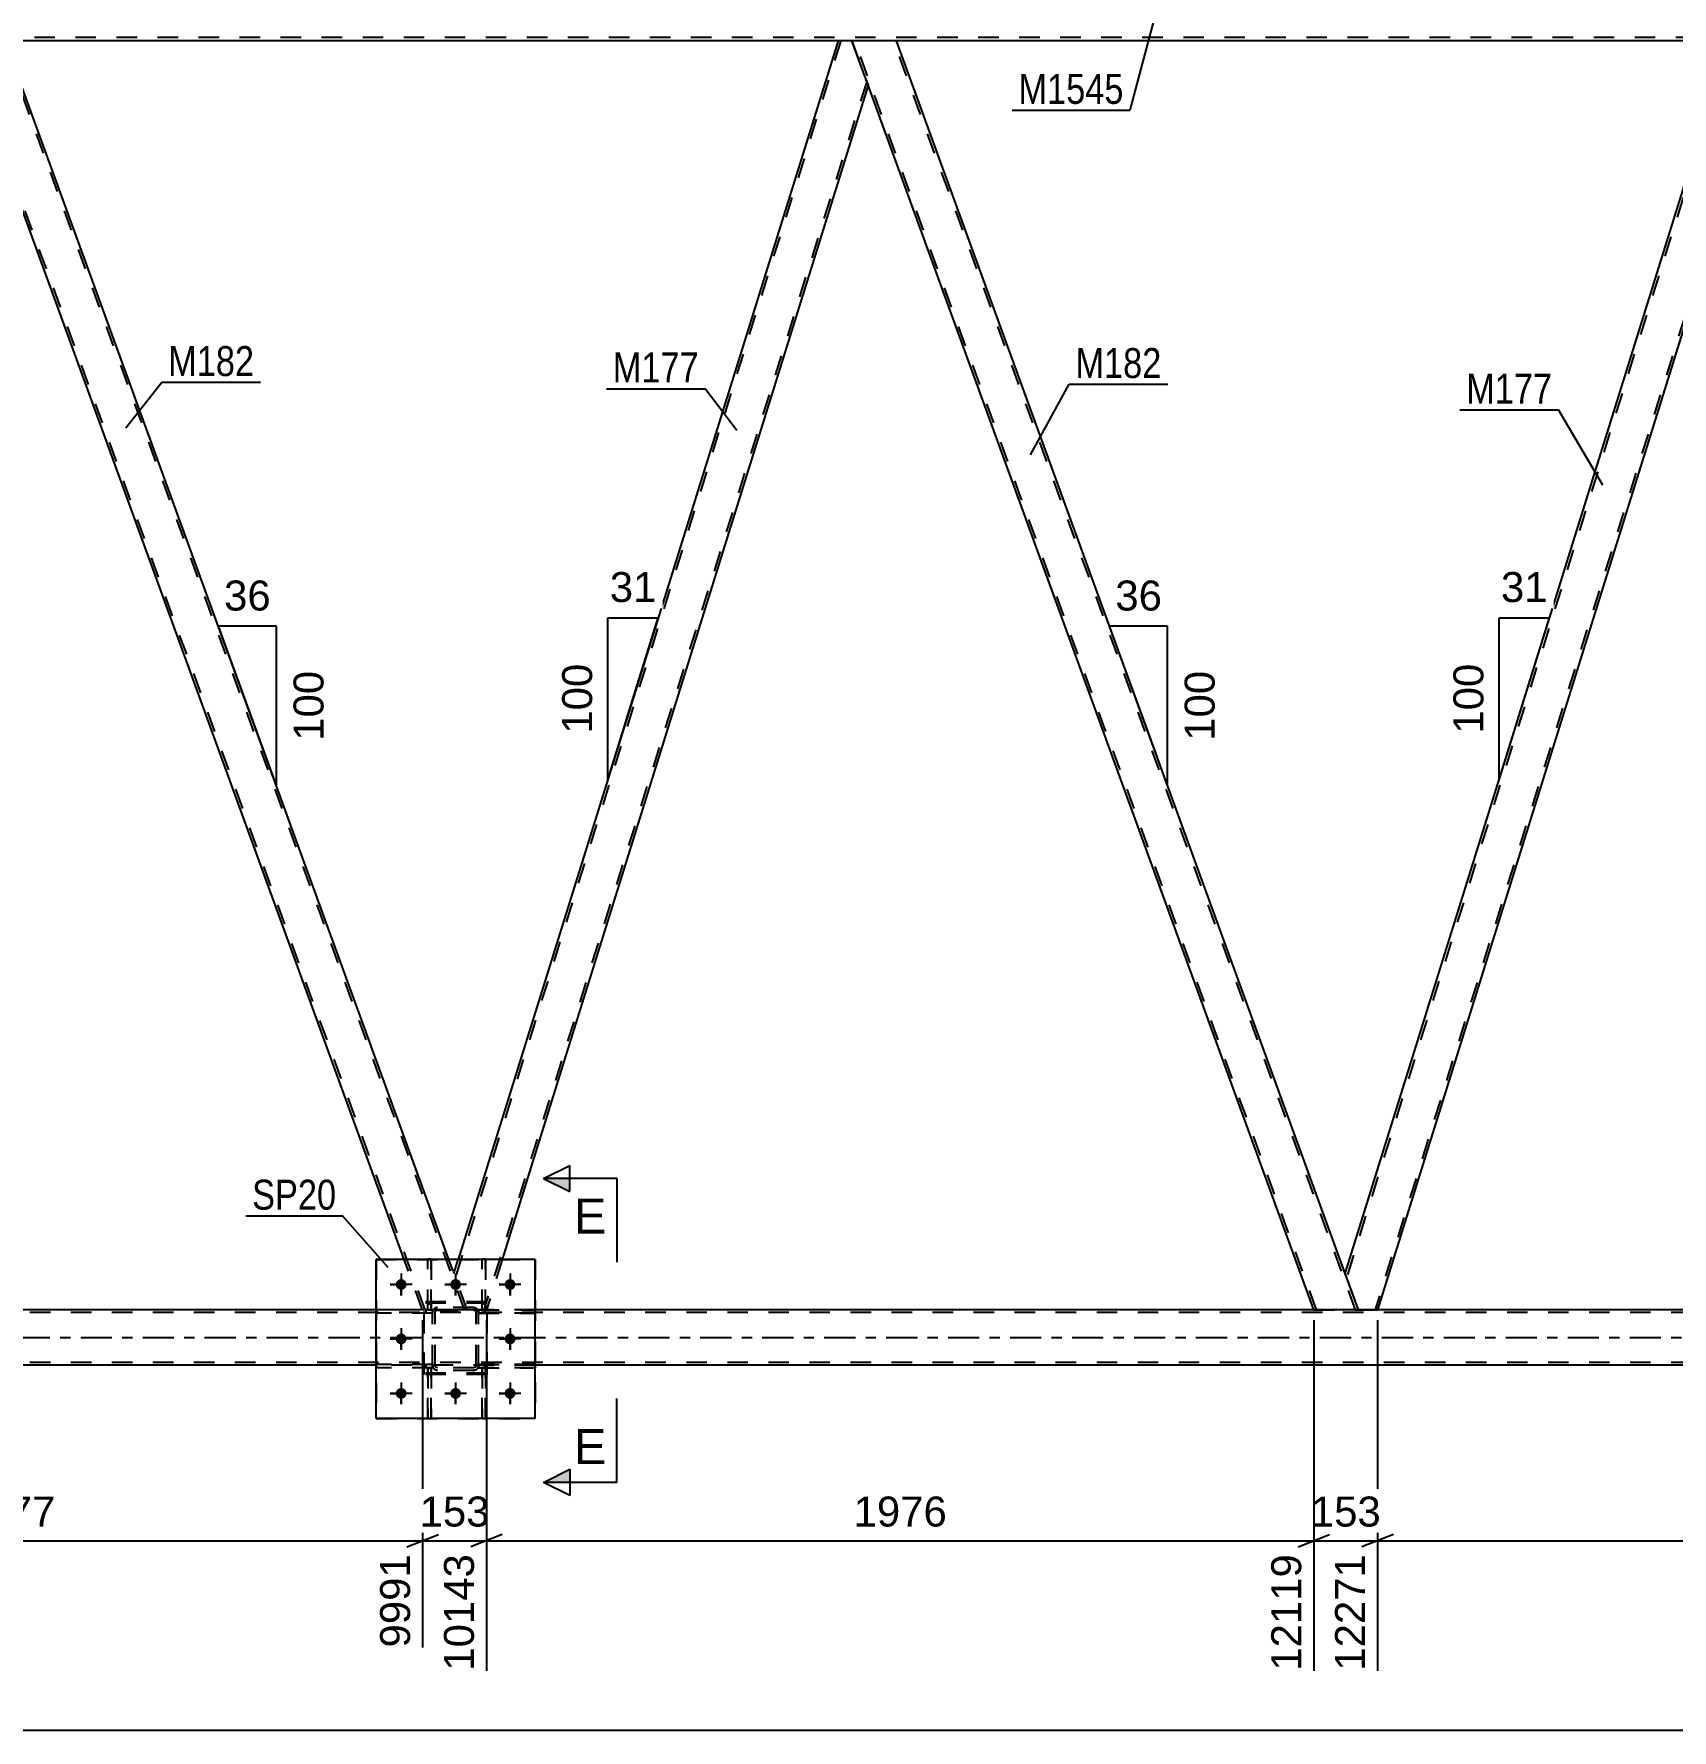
# Model space of a CAD drawing. Header units: millimetres. Extents: x -36 to 805, y -409 to 185.
# Drawn here: x 408.1 to 564.6, y -163.4 to -1.3 of the extents above; entities that cross this region are included whole.
import ezdxf

# ---------------------------------------------------------------- set-up
doc = ezdxf.new("R2010")
doc.units = ezdxf.units.MM
doc.linetypes.add('DXK_LINE_DOT2', pattern=[3.9198, 1.9599, -1.9599])
doc.linetypes.add('DXK_LINE_DOT3', pattern=[5.9187, 2.979, -0.9799, 0.9799, -0.9799])
doc.styles.add('Arial', font='ARIAL.TTF', dxfattribs={"height": 0.2})
doc.styles.add('Arial Narrow', font='ARIALN.TTF', dxfattribs={"height": 0.2})

# ---------------------------------------------------------------- blocks, each defined once
blk = doc.blocks.new('Part-203724355-4118 - 3772')
at = {"color": 7, "linetype": 'DXK_LINE_DOT2'}
for p, q in [((450.9, -133.59), (450.9, -128.76)), ((450.9, -128.76), (451.22, -128.76)), ((450.9, -129.36), (451.22, -129.36)), ((451.22, -128.76), (451.22, -133.59)), ((451.22, -133.59), (450.9, -133.59))]:
    blk.add_line(p, q, dxfattribs=at)
blk = doc.blocks.new('Part-203724355-3904 - 3772')
at = {"color": 2, "linetype": 'Continuous'}
for p, q in [((405.33, -2), (401.08, -2)), ((447.7, -118.4), (405.33, -2)), ((443.44, -118.4), (402.62, -6.25))]:
    blk.add_line(p, q, dxfattribs=at)
at = {"color": 7, "linetype": 'DXK_LINE_DOT2'}
for p, q in [((401.08, -2), (401.12, -2)), ((401.08, -2), (402.62, -6.25)), ((445.45, -123.22), (401.33, -2)), ((449.2, -123.22), (405.08, -2)), ((445.2, -123.22), (443.44, -118.4)), ((449.45, -123.22), (447.7, -118.4)), ((449.45, -123.22), (445.2, -123.22))]:
    blk.add_line(p, q, dxfattribs=at)
blk = doc.blocks.new('Part-203724355-3797 - 3772')
at = {"color": 7, "linetype": 'DXK_LINE_DOT2'}
for p, q in [((446.02, -128.76), (445.7, -128.76)), ((445.7, -128.76), (445.7, -133.59)), ((445.7, -129.36), (446.02, -129.36)), ((446.02, -133.59), (446.02, -128.76)), ((445.7, -133.59), (446.02, -133.59))]:
    blk.add_line(p, q, dxfattribs=at)
blk = doc.blocks.new('Part-203724355-3873 - 3772')
at = {"color": 7, "linetype": 'DXK_LINE_DOT2'}
for p, q in [((451.22, -128.76), (450.9, -128.76)), ((450.9, -128.76), (450.9, -133.59)), ((450.9, -129.36), (451.22, -129.36)), ((451.22, -133.59), (451.22, -128.76)), ((450.9, -133.59), (451.22, -133.59))]:
    blk.add_line(p, q, dxfattribs=at)
blk = doc.blocks.new('Part-203724355-3870 - 3772')
at = {"color": 7, "linetype": 'DXK_LINE_DOT2'}
for p, q in [((731.06, -123.46), (45.58, -123.46)), ((455.95, -123.22), (440.75, -123.22)), ((731.06, -128.26), (45.58, -128.26)), ((455.95, -128.5), (440.75, -128.5))]:
    blk.add_line(p, q, dxfattribs=at)
at = {"color": 2, "linetype": 'Continuous'}
for p, q in [((440.75, -123.22), (200.54, -123.22)), ((611.02, -123.22), (455.95, -123.22)), ((440.75, -128.5), (200.54, -128.5)), ((611.02, -128.5), (455.95, -128.5))]:
    blk.add_line(p, q, dxfattribs=at)
at = {"color": 7, "linetype": 'DXK_LINE_DOT3'}
blk.add_line((45.58, -125.86), (731.06, -125.86), dxfattribs=at)
blk = doc.blocks.new('Part-203724355-3889 - 3772')
at = {"color": 7, "linetype": 'DXK_LINE_DOT2'}
for p, q in [((440.75, -118.4), (455.95, -118.4)), ((440.75, -118.4), (440.75, -133.6)), ((455.95, -118.4), (455.95, -133.6)), ((440.75, -133.6), (455.95, -133.6))]:
    blk.add_line(p, q, dxfattribs=at)
blk = doc.blocks.new('Part-203724355-3823 - 3772')
at = {"color": 7, "linetype": 'DXK_LINE_DOT2'}
for p, q in [((455.95, -123.23), (450.55, -123.23)), ((450.55, -123.23), (450.55, -123.55)), ((450.55, -123.55), (455.95, -123.55)), ((451.15, -123.55), (451.15, -123.23)), ((455.95, -123.55), (455.95, -123.23))]:
    blk.add_line(p, q, dxfattribs=at)
blk = doc.blocks.new('Part-203724355-3824 - 3772')
at = {"color": 7, "linetype": 'DXK_LINE_DOT2'}
for p, q in [((455.95, -128.43), (450.55, -128.43)), ((450.55, -128.43), (450.55, -128.75)), ((450.55, -128.75), (455.95, -128.75)), ((451.15, -128.75), (451.15, -128.43)), ((455.95, -128.75), (455.95, -128.43))]:
    blk.add_line(p, q, dxfattribs=at)
blk = doc.blocks.new('Part-203724355-3860 - 3772')
at = {"color": 7, "linetype": 'DXK_LINE_DOT2'}
for p, q in [((446.15, -128.43), (440.75, -128.43)), ((440.75, -128.43), (440.75, -128.75)), ((446.15, -128.75), (440.75, -128.75)), ((445.55, -128.75), (445.55, -128.43)), ((446.15, -128.75), (446.15, -128.43))]:
    blk.add_line(p, q, dxfattribs=at)
blk = doc.blocks.new('Part-203724355-3948 - 3772')
at = {"color": 2, "linetype": 'Continuous'}
for p, q in [((490.47, -2), (486.21, -2)), ((533.33, -119.75), (490.47, -2)), ((530.33, -123.22), (487.76, -6.25))]:
    blk.add_line(p, q, dxfattribs=at)
at = {"color": 7, "linetype": 'DXK_LINE_DOT2'}
for p, q in [((486.21, -2), (486.25, -2)), ((486.21, -2), (487.76, -6.25)), ((530.59, -123.22), (486.47, -2)), ((534.33, -123.22), (490.21, -2)), ((534.59, -123.22), (533.33, -119.75)), ((530.33, -123.22), (534.59, -123.22))]:
    blk.add_line(p, q, dxfattribs=at)
blk = doc.blocks.new('Part-203724355-4137 - 3772')
at = {"color": 7, "linetype": 'DXK_LINE_DOT2'}
for p, q in [((446.44, -123.03), (446.63, -123)), ((446.63, -123), (446.44, -123.03)), ((450.07, -123), (446.63, -123)), ((450.07, -123), (450.25, -123.03)), ((450.25, -123.03), (450.07, -123)), ((446.15, -123.48), (446.18, -123.29)), ((446.18, -123.29), (446.15, -123.48)), ((446.15, -128.52), (446.15, -123.48)), ((446.39, -123.48), (446.41, -123.38)), ((446.39, -128.52), (446.39, -123.48)), ((446.41, -123.38), (446.46, -123.31)), ((446.46, -123.31), (446.54, -123.25)), ((446.54, -123.25), (446.63, -123.24)), ((446.63, -123.24), (450.07, -123.24)), ((450.07, -123.24), (450.16, -123.25)), ((450.16, -123.25), (450.24, -123.31)), ((450.24, -123.31), (450.29, -123.38)), ((450.29, -123.38), (450.31, -123.48)), ((450.31, -128.52), (450.31, -123.48)), ((450.51, -123.29), (450.55, -123.48)), ((450.55, -123.48), (450.51, -123.29)), ((450.55, -128.52), (450.55, -123.48)), ((446.18, -128.7), (446.15, -128.52)), ((446.15, -128.52), (446.18, -128.7)), ((446.41, -128.61), (446.39, -128.52)), ((446.46, -128.69), (446.41, -128.61)), ((446.63, -129), (446.44, -128.96)), ((446.44, -128.96), (446.63, -129)), ((446.54, -128.74), (446.46, -128.69)), ((446.63, -128.76), (446.54, -128.74)), ((450.07, -128.76), (446.63, -128.76)), ((450.07, -129), (446.63, -129)), ((450.16, -128.74), (450.07, -128.76)), ((450.25, -128.96), (450.07, -129)), ((450.07, -129), (450.25, -128.96)), ((450.24, -128.69), (450.16, -128.74)), ((450.29, -128.61), (450.24, -128.69)), ((450.31, -128.52), (450.29, -128.61)), ((450.55, -128.52), (450.51, -128.7)), ((450.51, -128.7), (450.55, -128.52))]:
    blk.add_line(p, q, dxfattribs=at)
at = {"color": 7, "linetype": 'DXK_LINE_DOT3'}
blk.add_line((448.35, -126), (448.35, -126), dxfattribs=at)
at = {"color": 7, "linetype": 'DXK_LINE_DOT2'}
for centre, start, end in [((446.63, -123.48), 112.5, 157.5), ((446.63, -123.48), 112.5, 157.5), ((450.07, -123.48), 22.5, 67.5), ((450.07, -123.48), 22.5, 67.5), ((446.63, -128.52), 202.5, 247.5), ((446.63, -128.52), 202.5, 247.5), ((450.07, -128.52), 292.5, 337.5), ((450.07, -128.52), 292.5, 337.5)]:
    blk.add_arc(centre, 0.48, start, end, dxfattribs=at)
blk = doc.blocks.new('Part-203724355-3917 - 3772')
at = {"color": 7, "linetype": 'DXK_LINE_DOT2'}
for p, q in [((485.14, -2), (448.33, -120.12)), ((485.14, -2), (485.16, -2)), ((487.62, -5.88), (451.05, -123.22)), ((448.19, -119.75), (448.61, -118.4)), ((449.45, -123.22), (448.19, -119.75)), ((452.8, -118.4), (451.3, -123.22)), ((451.3, -123.22), (449.45, -123.22))]:
    blk.add_line(p, q, dxfattribs=at)
at = {"color": 2, "linetype": 'Continuous'}
for p, q in [((484.89, -2), (448.61, -118.4)), ((484.93, -2), (484.89, -2)), ((486.21, -2), (484.93, -2)), ((487.76, -6.25), (486.21, -2)), ((487.76, -6.25), (452.8, -118.4))]:
    blk.add_line(p, q, dxfattribs=at)
blk = doc.blocks.new('Part-203724355-3932 - 3772')
at = {"color": 2, "linetype": 'Continuous'}
for p, q in [((533.33, -119.75), (570.03, -2)), ((570.07, -2), (570.03, -2)), ((571.35, -2), (570.07, -2)), ((572.89, -6.25), (571.35, -2)), ((572.89, -6.25), (536.43, -123.22)), ((534.59, -123.22), (533.33, -119.75))]:
    blk.add_line(p, q, dxfattribs=at)
at = {"color": 7, "linetype": 'DXK_LINE_DOT2'}
for p, q in [((570.28, -2), (533.46, -120.12)), ((570.28, -2), (570.3, -2)), ((572.76, -5.88), (536.18, -123.22)), ((534.59, -123.22), (536.43, -123.22))]:
    blk.add_line(p, q, dxfattribs=at)
blk = doc.blocks.new('Part-203724355-3960 - 3772')
at = {"color": 2, "linetype": 'Continuous'}
for p, q in [((450.9, -118.4), (450.9, -118.39)), ((451.22, -118.39), (450.9, -118.39)), ((451.22, -118.4), (451.22, -118.39))]:
    blk.add_line(p, q, dxfattribs=at)
at = {"color": 7, "linetype": 'DXK_LINE_DOT2'}
for p, q in [((450.9, -123.24), (450.9, -118.4)), ((451.22, -123.24), (451.22, -118.4)), ((450.9, -122.64), (451.22, -122.64)), ((451.22, -123.24), (450.9, -123.24))]:
    blk.add_line(p, q, dxfattribs=at)
blk = doc.blocks.new('Part-203724355-3961 - 3772')
at = {"color": 7, "linetype": 'DXK_LINE_DOT2'}
for p, q in [((446.15, -123.23), (440.75, -123.23)), ((440.75, -123.55), (440.75, -123.23)), ((446.15, -123.55), (440.75, -123.55)), ((445.55, -123.55), (445.55, -123.23)), ((446.15, -123.23), (446.15, -123.55))]:
    blk.add_line(p, q, dxfattribs=at)
blk = doc.blocks.new('Part-203724355-3974 - 3772')
at = {"color": 2, "linetype": 'Continuous'}
for p, q in [((445.7, -118.4), (445.7, -118.39)), ((446.02, -118.39), (445.7, -118.39)), ((446.02, -118.4), (446.02, -118.39))]:
    blk.add_line(p, q, dxfattribs=at)
at = {"color": 7, "linetype": 'DXK_LINE_DOT2'}
for p, q in [((445.7, -123.24), (445.7, -118.4)), ((446.02, -123.24), (446.02, -118.4)), ((445.7, -122.64), (446.02, -122.64)), ((446.02, -123.24), (445.7, -123.24))]:
    blk.add_line(p, q, dxfattribs=at)
blk = doc.blocks.new('Part-203724355-3997 - 3772')
at = {"color": 7, "linetype": 'DXK_LINE_DOT2'}
for p, q in [((446.15, -128.43), (440.75, -128.43)), ((440.75, -128.75), (440.75, -128.43)), ((446.15, -128.75), (440.75, -128.75)), ((445.55, -128.75), (445.55, -128.43)), ((446.15, -128.43), (446.15, -128.75))]:
    blk.add_line(p, q, dxfattribs=at)
blk = doc.blocks.new('Part-203724355-3998 - 3772')
at = {"color": 7, "linetype": 'DXK_LINE_DOT2'}
for p, q in [((450.55, -123.55), (450.55, -123.23)), ((450.55, -123.23), (455.95, -123.23)), ((455.95, -123.55), (450.55, -123.55)), ((451.15, -123.55), (451.15, -123.23)), ((455.95, -123.23), (455.95, -123.55))]:
    blk.add_line(p, q, dxfattribs=at)
blk = doc.blocks.new('Part-203724355-3999 - 3772')
at = {"color": 7, "linetype": 'DXK_LINE_DOT2'}
for p, q in [((450.55, -128.75), (450.55, -128.43)), ((450.55, -128.43), (455.95, -128.43)), ((455.95, -128.75), (450.55, -128.75)), ((451.15, -128.75), (451.15, -128.43)), ((455.95, -128.43), (455.95, -128.75))]:
    blk.add_line(p, q, dxfattribs=at)
blk = doc.blocks.new('Part-203724355-4004 - 3772')
at = {"color": 2, "linetype": 'Continuous'}
for p, q in [((455.95, -118.4), (440.75, -118.4)), ((440.75, -133.6), (440.75, -118.4)), ((455.95, -133.6), (455.95, -118.4)), ((455.95, -133.6), (440.75, -133.6))]:
    blk.add_line(p, q, dxfattribs=at)
blk = doc.blocks.new('Bolt-203724355-4009 - 3772')
at = {"linetype": 'Continuous'}
for points in [[(443.67, -120.8, -1), (442.63, -120.8, -1)], [(448.87, -120.8, -1), (447.83, -120.8, -1)], [(454.07, -120.8, -1), (453.03, -120.8, -1)], [(443.67, -126, -1), (442.63, -126, -1)], [(454.07, -126, -1), (453.03, -126, -1)], [(443.67, -131.2, -1), (442.63, -131.2, -1)], [(448.87, -131.2, -1), (447.83, -131.2, -1)], [(454.07, -131.2, -1), (453.03, -131.2, -1)]]:
    blk.add_hatch(color=1, dxfattribs=at).paths.add_polyline_path(points)
at = {"color": 1, "linetype": 'Continuous'}
for p, q in [((443.15, -119.76), (443.15, -121.84)), ((448.35, -119.76), (448.35, -121.84)), ((453.55, -119.76), (453.55, -121.84)), ((444.19, -120.8), (442.11, -120.8)), ((449.39, -120.8), (447.31, -120.8)), ((454.59, -120.8), (452.51, -120.8)), ((444.19, -126), (442.11, -126)), ((443.15, -124.96), (443.15, -127.04)), ((454.59, -126), (452.51, -126)), ((453.55, -124.96), (453.55, -127.04)), ((444.19, -131.2), (442.11, -131.2)), ((443.15, -130.16), (443.15, -132.24)), ((449.39, -131.2), (447.31, -131.2)), ((448.35, -130.16), (448.35, -132.24)), ((454.59, -131.2), (452.51, -131.2)), ((453.55, -130.16), (453.55, -132.24))]:
    blk.add_line(p, q, dxfattribs=at)
blk = doc.blocks.new('Part-203724355-4012 - 3772')
at = {"color": 7, "linetype": 'DXK_LINE_DOT2'}
for p, q in [((445.7, -133.59), (445.7, -128.76)), ((445.7, -128.76), (446.02, -128.76)), ((445.7, -129.36), (446.02, -129.36)), ((446.02, -128.76), (446.02, -133.59)), ((446.02, -133.59), (445.7, -133.59))]:
    blk.add_line(p, q, dxfattribs=at)
blk = doc.blocks.new('Part-203724355-4037 - 3772')
at = {"color": 7, "linetype": 'DXK_LINE_DOT2'}
for p, q in [((715.82, -1.68), (0, -1.68)), ((715.82, -2), (314.62, -2)), ((490.47, -2), (484.89, -2))]:
    blk.add_line(p, q, dxfattribs=at)
at = {"color": 2, "linetype": 'Continuous'}
for p, q in [((484.89, -2), (405.33, -2)), ((570.03, -2), (490.47, -2))]:
    blk.add_line(p, q, dxfattribs=at)
blk = doc.blocks.new('Part-203724355-4038 - 3772')
at = {"color": 7, "linetype": 'DXK_LINE_DOT2'}
for p, q in [((446.15, -123.23), (440.75, -123.23)), ((440.75, -123.23), (440.75, -123.55)), ((446.15, -123.55), (440.75, -123.55)), ((445.55, -123.55), (445.55, -123.23)), ((446.15, -123.55), (446.15, -123.23))]:
    blk.add_line(p, q, dxfattribs=at)
blk = doc.blocks.new('Part-203724355-4041 - 3772')
at = {"color": 7, "linetype": 'DXK_LINE_DOT2'}
for p, q in [((450.9, -123.24), (450.9, -118.39)), ((450.9, -118.39), (451.22, -118.39)), ((451.22, -118.39), (451.22, -123.24)), ((450.9, -122.64), (451.22, -122.64)), ((451.22, -123.24), (450.9, -123.24))]:
    blk.add_line(p, q, dxfattribs=at)
blk = doc.blocks.new('Part-203724355-4044 - 3772')
at = {"color": 7, "linetype": 'DXK_LINE_DOT2'}
for p, q in [((445.7, -123.24), (445.7, -118.39)), ((445.7, -118.39), (446.02, -118.39)), ((446.02, -118.39), (446.02, -123.24)), ((445.7, -122.64), (446.02, -122.64)), ((446.02, -123.24), (445.7, -123.24))]:
    blk.add_line(p, q, dxfattribs=at)
blk = doc.blocks.new('Bolt-203724355-4045 - 3772')
at = {"color": 1, "linetype": 'Continuous'}
for p, q in [((443.15, -119.76), (443.15, -120.45)), ((448.35, -119.76), (448.35, -120.45)), ((453.55, -119.76), (453.55, -120.45)), ((442.11, -120.8), (442.8, -120.8)), ((443.15, -121.84), (443.15, -121.14)), ((444.19, -120.8), (443.5, -120.8)), ((447.31, -120.8), (448, -120.8)), ((448.35, -121.84), (448.35, -121.14)), ((449.39, -120.8), (448.7, -120.8)), ((452.51, -120.8), (453.2, -120.8)), ((453.55, -121.84), (453.55, -121.14)), ((454.59, -120.8), (453.9, -120.8)), ((442.11, -126), (442.8, -126)), ((443.15, -124.96), (443.15, -125.65)), ((443.15, -127.04), (443.15, -126.34)), ((444.19, -126), (443.5, -126)), ((452.51, -126), (453.2, -126)), ((453.55, -124.96), (453.55, -125.65)), ((453.55, -127.04), (453.55, -126.34)), ((454.59, -126), (453.9, -126)), ((442.11, -131.2), (442.8, -131.2)), ((443.15, -130.16), (443.15, -130.85)), ((444.19, -131.2), (443.5, -131.2)), ((447.31, -131.2), (448, -131.2)), ((448.35, -130.16), (448.35, -130.85)), ((449.39, -131.2), (448.7, -131.2)), ((452.51, -131.2), (453.2, -131.2)), ((453.55, -130.16), (453.55, -130.85)), ((454.59, -131.2), (453.9, -131.2)), ((443.15, -132.24), (443.15, -131.54)), ((448.35, -132.24), (448.35, -131.54)), ((453.55, -132.24), (453.55, -131.54))]:
    blk.add_line(p, q, dxfattribs=at)
blk = doc.blocks.new('Part-203724355-4134 - 3772')
at = {"color": 7, "linetype": 'DXK_LINE_DOT2'}
for p, q in [((446.44, -123.03), (446.63, -123)), ((446.63, -123), (446.44, -123.03)), ((450.07, -123), (446.63, -123)), ((450.07, -123), (450.25, -123.03)), ((450.25, -123.03), (450.07, -123)), ((446.15, -123.48), (446.18, -123.29)), ((446.18, -123.29), (446.15, -123.48)), ((446.15, -128.52), (446.15, -123.48)), ((446.39, -123.48), (446.41, -123.38)), ((446.39, -128.52), (446.39, -123.48)), ((446.41, -123.38), (446.46, -123.31)), ((446.46, -123.31), (446.54, -123.25)), ((446.54, -123.25), (446.63, -123.24)), ((446.63, -123.24), (450.07, -123.24)), ((450.07, -123.24), (450.16, -123.25)), ((450.16, -123.25), (450.24, -123.31)), ((450.24, -123.31), (450.29, -123.38)), ((450.29, -123.38), (450.31, -123.48)), ((450.31, -128.52), (450.31, -123.48)), ((450.51, -123.29), (450.55, -123.48)), ((450.55, -123.48), (450.51, -123.29)), ((450.55, -128.52), (450.55, -123.48)), ((446.18, -128.7), (446.15, -128.52)), ((446.15, -128.52), (446.18, -128.7)), ((446.41, -128.61), (446.39, -128.52)), ((446.46, -128.69), (446.41, -128.61)), ((446.63, -129), (446.44, -128.96)), ((446.44, -128.96), (446.63, -129)), ((446.54, -128.74), (446.46, -128.69)), ((446.63, -128.76), (446.54, -128.74)), ((450.07, -128.76), (446.63, -128.76)), ((450.07, -129), (446.63, -129)), ((450.16, -128.74), (450.07, -128.76)), ((450.25, -128.96), (450.07, -129)), ((450.07, -129), (450.25, -128.96)), ((450.24, -128.69), (450.16, -128.74)), ((450.29, -128.61), (450.24, -128.69)), ((450.31, -128.52), (450.29, -128.61)), ((450.55, -128.52), (450.51, -128.7)), ((450.51, -128.7), (450.55, -128.52))]:
    blk.add_line(p, q, dxfattribs=at)
at = {"color": 7, "linetype": 'DXK_LINE_DOT3'}
blk.add_line((448.35, -126), (448.35, -126), dxfattribs=at)
at = {"color": 7, "linetype": 'DXK_LINE_DOT2'}
for centre, start, end in [((446.63, -123.48), 112.5, 157.5), ((446.63, -123.48), 112.5, 157.5), ((450.07, -123.48), 22.5, 67.5), ((450.07, -123.48), 22.5, 67.5), ((446.63, -128.52), 202.5, 247.5), ((446.63, -128.52), 202.5, 247.5), ((450.07, -128.52), 292.5, 337.5), ((450.07, -128.52), 292.5, 337.5)]:
    blk.add_arc(centre, 0.48, start, end, dxfattribs=at)
blk = doc.blocks.new('Part-203724355-4135 - 3772')
at = {"color": 7, "linetype": 'DXK_LINE_DOT2'}
for p, q in [((451.35, -122.59), (445.35, -122.59)), ((445.35, -129.39), (445.35, -122.59)), ((451.35, -129.39), (451.35, -122.59)), ((451.35, -129.39), (445.35, -129.39))]:
    blk.add_line(p, q, dxfattribs=at)
blk = doc.blocks.new('Part-203724355-4136 - 3772')
at = {"color": 7, "linetype": 'DXK_LINE_DOT2'}
for p, q in [((451.35, -122.46), (445.35, -122.46)), ((445.35, -129.26), (445.35, -122.46)), ((451.35, -129.26), (451.35, -122.46)), ((451.35, -129.26), (445.35, -129.26))]:
    blk.add_line(p, q, dxfattribs=at)
blk = doc.blocks.new('StraightDimension-203724355-21691 - 3772')
at = {"color": 7, "linetype": 'Continuous'}
for p, q in [((366.11, -124.22), (366.11, -155.47)), ((445.2, -124.22), (445.2, -155.47)), ((367.61, -144.67), (364.61, -145.87)), ((366.11, -145.27), (445.2, -145.27)), ((443.7, -145.87), (446.7, -144.67))]:
    blk.add_line(p, q, dxfattribs=at)
at = {"color": 0}
blk.add_wipeout([(410.7, -144.52), (410.7, -140.32), (400.61, -140.32), (400.61, -144.52)], dxfattribs=at)
at = {"color": 0, "linetype": 'Continuous'}
blk.add_wipeout([(444.6, -145.97), (440.4, -145.97), (440.4, -156.07), (444.6, -156.07)], dxfattribs=at)
at = {"color": 3, "style": 'Arial'}
blk.add_text('1977', height=2.865, dxfattribs=at).set_placement((401.21, -143.92))
at = {"color": 3, "linetype": 'Continuous', "style": 'Arial'}
blk.add_text('9991', height=2.865, rotation=90.0002, dxfattribs=at).set_placement((444, -155.47))
blk = doc.blocks.new('AngleDimension-203724355-26950 - 3772')
at = {"color": 7, "linetype": 'Continuous'}
for p, q in [((515.39, -70.47), (510.82, -57.92)), ((516.36, -57.92), (510.82, -57.92)), ((516.36, -73.14), (510.82, -57.92)), ((516.36, -73.14), (516.36, -57.92))]:
    blk.add_line(p, q, dxfattribs=at)
at = {"color": 0}
for points in [[(516.41, -57.02), (516.41, -52.82), (510.77, -52.82), (510.77, -57.02)], [(521.46, -61.59), (517.26, -61.59), (517.26, -69.46), (521.46, -69.46)]]:
    blk.add_wipeout(points, dxfattribs=at)
at = {"color": 3, "style": 'Arial'}
blk.add_text('36', height=2.865, dxfattribs=at).set_placement((511.37, -56.42))
blk.add_text('100', height=2.865, rotation=90.0002, dxfattribs=at).set_placement((520.86, -68.86))
blk = doc.blocks.new('StraightDimension-203724355-21690 - 3772')
at = {"color": 7, "linetype": 'Continuous'}
for p, q in [((445.2, -124.22), (445.2, -155.47)), ((451.3, -124.22), (451.3, -157.69)), ((443.7, -145.87), (446.7, -144.67)), ((445.2, -145.27), (451.3, -145.27)), ((452.8, -144.67), (449.8, -145.87))]:
    blk.add_line(p, q, dxfattribs=at)
at = {"color": 0}
blk.add_wipeout([(452.18, -144.52), (452.18, -140.32), (444.31, -140.32), (444.31, -144.52)], dxfattribs=at)
at = {"color": 0, "linetype": 'Continuous'}
blk.add_wipeout([(450.7, -145.97), (446.5, -145.97), (446.5, -158.29), (450.7, -158.29)], dxfattribs=at)
at = {"color": 3, "style": 'Arial'}
blk.add_text('153', height=2.865, dxfattribs=at).set_placement((444.91, -143.92))
at = {"color": 3, "linetype": 'Continuous', "style": 'Arial'}
blk.add_text('10143', height=2.865, rotation=90.0002, dxfattribs=at).set_placement((450.1, -157.69))
blk = doc.blocks.new('AngleDimension-203724355-26920 - 3772')
at = {"color": 7, "linetype": 'Continuous'}
for p, q in [((462.89, -57.11), (467.71, -57.11)), ((462.89, -72.58), (467.71, -57.11)), ((462.89, -72.58), (462.89, -57.11)), ((464.65, -66.94), (467.71, -57.11))]:
    blk.add_line(p, q, dxfattribs=at)
at = {"color": 0}
for points in [[(468.13, -56.21), (468.13, -52.01), (462.48, -52.01), (462.48, -56.21)], [(461.99, -60.91), (457.79, -60.91), (457.79, -68.78), (461.99, -68.78)]]:
    blk.add_wipeout(points, dxfattribs=at)
at = {"color": 3, "style": 'Arial'}
blk.add_text('31', height=2.865, dxfattribs=at).set_placement((463.08, -55.61))
blk.add_text('100', height=2.865, rotation=90.0002, dxfattribs=at).set_placement((461.39, -68.18))
blk = doc.blocks.new('StraightDimension-203724355-21687 - 3772')
at = {"color": 7, "linetype": 'Continuous'}
for p, q in [((536.43, -124.22), (536.43, -157.69)), ((615.47, -124.22), (615.47, -157.69)), ((537.93, -144.67), (534.93, -145.87)), ((536.43, -145.27), (615.47, -145.27)), ((613.97, -145.87), (616.97, -144.67))]:
    blk.add_line(p, q, dxfattribs=at)
at = {"color": 0}
blk.add_wipeout([(581, -144.52), (581, -140.32), (570.9, -140.32), (570.9, -144.52)], dxfattribs=at)
at = {"color": 0, "linetype": 'Continuous'}
blk.add_wipeout([(614.87, -145.97), (610.67, -145.97), (610.67, -158.29), (614.87, -158.29)], dxfattribs=at)
at = {"color": 3, "style": 'Arial'}
blk.add_text('1976', height=2.865, dxfattribs=at).set_placement((571.5, -143.92))
at = {"color": 3, "linetype": 'Continuous', "style": 'Arial'}
blk.add_text('14247', height=2.865, rotation=90.0002, dxfattribs=at).set_placement((614.27, -157.69))
blk = doc.blocks.new('StraightDimension-203724355-21688 - 3772')
at = {"color": 7, "linetype": 'Continuous'}
for p, q in [((530.33, -124.22), (530.33, -157.69)), ((536.43, -124.22), (536.43, -157.69)), ((528.83, -145.87), (531.83, -144.67)), ((530.33, -145.27), (536.43, -145.27)), ((537.93, -144.67), (534.93, -145.87))]:
    blk.add_line(p, q, dxfattribs=at)
at = {"color": 0}
blk.add_wipeout([(537.32, -144.52), (537.32, -140.32), (529.45, -140.32), (529.45, -144.52)], dxfattribs=at)
at = {"color": 0, "linetype": 'Continuous'}
blk.add_wipeout([(535.83, -145.97), (531.63, -145.97), (531.63, -158.29), (535.83, -158.29)], dxfattribs=at)
at = {"color": 3, "style": 'Arial'}
blk.add_text('153', height=2.865, dxfattribs=at).set_placement((530.05, -143.92))
at = {"color": 3, "linetype": 'Continuous', "style": 'Arial'}
blk.add_text('12271', height=2.865, rotation=90.0002, dxfattribs=at).set_placement((535.23, -157.69))
blk = doc.blocks.new('StraightDimension-203724355-21689 - 3772')
at = {"color": 7, "linetype": 'Continuous'}
for p, q in [((451.3, -124.22), (451.3, -157.69)), ((530.33, -124.22), (530.33, -157.69)), ((452.8, -144.67), (449.8, -145.87)), ((451.3, -145.27), (530.33, -145.27)), ((528.83, -145.87), (531.83, -144.67))]:
    blk.add_line(p, q, dxfattribs=at)
at = {"color": 0}
blk.add_wipeout([(495.86, -144.52), (495.86, -140.32), (485.77, -140.32), (485.77, -144.52)], dxfattribs=at)
at = {"color": 0, "linetype": 'Continuous'}
blk.add_wipeout([(529.73, -145.97), (525.53, -145.97), (525.53, -158.29), (529.73, -158.29)], dxfattribs=at)
at = {"color": 3, "style": 'Arial'}
blk.add_text('1976', height=2.865, dxfattribs=at).set_placement((486.37, -143.92))
at = {"color": 3, "linetype": 'Continuous', "style": 'Arial'}
blk.add_text('12119', height=2.865, rotation=90.0002, dxfattribs=at).set_placement((529.13, -157.69))
blk = doc.blocks.new('StraightDimension-203724355-22058 - 3772')
at = {"color": 7, "linetype": 'Continuous'}
blk.add_line((0, -163.36), (745.12, -163.36), dxfattribs=at)
blk = doc.blocks.new('AngleDimension-203724355-26922 - 3772')
at = {"color": 7, "linetype": 'Continuous'}
for p, q in [((430.25, -70.47), (425.69, -57.92)), ((431.23, -57.92), (425.69, -57.92)), ((431.23, -73.14), (425.69, -57.92)), ((431.23, -73.14), (431.23, -57.92))]:
    blk.add_line(p, q, dxfattribs=at)
at = {"color": 0}
for points in [[(431.28, -57.02), (431.28, -52.82), (425.63, -52.82), (425.63, -57.02)], [(436.33, -61.59), (432.13, -61.59), (432.13, -69.46), (436.33, -69.46)]]:
    blk.add_wipeout(points, dxfattribs=at)
at = {"color": 3, "style": 'Arial'}
blk.add_text('36', height=2.865, dxfattribs=at).set_placement((426.23, -56.42))
blk.add_text('100', height=2.865, rotation=90.0002, dxfattribs=at).set_placement((435.73, -68.86))
blk = doc.blocks.new('AngleDimension-203724355-26948 - 3772')
at = {"color": 7, "linetype": 'Continuous'}
for p, q in [((548.03, -57.11), (552.85, -57.11)), ((548.03, -72.58), (552.85, -57.11)), ((548.03, -72.58), (548.03, -57.11)), ((549.79, -66.94), (552.85, -57.11))]:
    blk.add_line(p, q, dxfattribs=at)
at = {"color": 0}
for points in [[(553.26, -56.21), (553.26, -52.01), (547.61, -52.01), (547.61, -56.21)], [(547.13, -60.91), (542.93, -60.91), (542.93, -68.78), (547.13, -68.78)]]:
    blk.add_wipeout(points, dxfattribs=at)
at = {"color": 3, "style": 'Arial'}
blk.add_text('31', height=2.865, dxfattribs=at).set_placement((548.21, -55.61))
blk.add_text('100', height=2.865, rotation=90.0002, dxfattribs=at).set_placement((546.53, -68.18))
blk = doc.blocks.new('Mark-203724355-3944 - 3772')
at = {"color": 0}
blk.add_wipeout([(515.78, -34.21), (515.78, -31.21), (507.56, -31.21), (507.56, -34.21)], dxfattribs=at)
blk.add_wipeout([(515.78, -34.21), (515.78, -31.21), (507.56, -31.21), (507.56, -34.21)], dxfattribs=at)
at = {"color": 30, "linetype": 'Continuous'}
for p, q in [((503.26, -41.55), (506.96, -34.81)), ((506.96, -34.81), (516.38, -34.81))]:
    blk.add_line(p, q, dxfattribs=at)
at = {"color": 3, "style": 'Arial Narrow'}
blk.add_text('M182', height=2.863, dxfattribs=at).set_placement((507.56, -34.21))
blk = doc.blocks.new('SectionMark-203724355-5923 - 3772')
at = {"color": 6, "linetype": 'Continuous'}
for p, q in [((456.76, -110.68), (459.26, -109.43)), ((463.76, -110.68), (456.76, -110.68)), ((463.76, -110.68), (463.76, -118.68)), ((463.76, -139.7), (463.76, -131.7)), ((463.76, -139.7), (456.76, -139.7)), ((459.26, -140.95), (456.76, -139.7))]:
    blk.add_line(p, q, dxfattribs=at)
at = {"color": 0, "linetype": 'Continuous'}
for points in [[(462.76, -115.93), (462.76, -112.43), (459.65, -112.43), (459.65, -115.93)], [(462.76, -137.95), (462.76, -134.45), (459.65, -134.45), (459.65, -137.95)]]:
    blk.add_wipeout(points, dxfattribs=at)
at = {"linetype": 'Continuous'}
for points in [[(459.26, -110.68), (459.26, -111.93), (456.76, -110.68)], [(459.26, -138.45), (459.26, -139.7), (456.76, -139.7)]]:
    blk.add_hatch(color=6, dxfattribs=at).paths.add_polyline_path(points)
at = {"color": 6, "linetype": 'Continuous'}
for p, q in [((459.26, -111.93), (459.26, -109.43)), ((456.76, -110.68), (459.26, -111.93)), ((456.76, -139.7), (459.26, -138.45)), ((459.26, -138.45), (459.26, -140.95))]:
    blk.add_line(p, q, dxfattribs=at)
at = {"color": 3, "linetype": 'Continuous', "style": 'Arial'}
for p in [(459.65, -115.93), (459.65, -137.95)]:
    blk.add_text('E', height=3.34, dxfattribs=at).set_placement(p)
blk = doc.blocks.new('Mark-203724355-3900 - 3772')
at = {"color": 0}
blk.add_wipeout([(429.11, -34.02), (429.11, -31.02), (420.89, -31.02), (420.89, -34.02)], dxfattribs=at)
blk.add_wipeout([(429.11, -34.02), (429.11, -31.02), (420.89, -31.02), (420.89, -34.02)], dxfattribs=at)
at = {"color": 30, "linetype": 'Continuous'}
for p, q in [((416.85, -38.97), (420.29, -34.62)), ((420.29, -34.62), (429.71, -34.62))]:
    blk.add_line(p, q, dxfattribs=at)
at = {"color": 3, "style": 'Arial Narrow'}
blk.add_text('M182', height=2.863, dxfattribs=at).set_placement((420.89, -34.02))
blk = doc.blocks.new('Mark-203724355-3913 - 3772')
at = {"color": 0}
blk.add_wipeout([(471.59, -34.63), (471.59, -31.63), (463.36, -31.63), (463.36, -34.63)], dxfattribs=at)
blk.add_wipeout([(471.59, -34.63), (471.59, -31.63), (463.36, -31.63), (463.36, -34.63)], dxfattribs=at)
at = {"color": 30, "linetype": 'Continuous'}
for p in [(462.76, -35.23), (475.2, -39.22)]:
    blk.add_line(p, (472.19, -35.23), dxfattribs=at)
at = {"color": 3, "style": 'Arial Narrow'}
blk.add_text('M177', height=2.863, dxfattribs=at).set_placement((463.36, -34.63))
blk = doc.blocks.new('Mark-203724355-20806 - 3772')
at = {"color": 0}
blk.add_wipeout([(512.17, -8.02), (512.17, -5.02), (502.12, -5.02), (502.12, -8.02)], dxfattribs=at)
blk.add_wipeout([(512.17, -8.02), (512.17, -5.02), (502.12, -5.02), (502.12, -8.02)], dxfattribs=at)
at = {"color": 30, "linetype": 'Continuous'}
for p in [(516.12, 4.07), (501.52, -8.62)]:
    blk.add_line(p, (512.77, -8.62), dxfattribs=at)
at = {"color": 3, "style": 'Arial Narrow'}
blk.add_text('M1545', height=2.863, dxfattribs=at).set_placement((502.12, -8.02))
blk = doc.blocks.new('Mark-203724355-3928 - 3772')
at = {"color": 0}
blk.add_wipeout([(553.11, -36.65), (553.11, -33.65), (544.89, -33.65), (544.89, -36.65)], dxfattribs=at)
blk.add_wipeout([(553.11, -36.65), (553.11, -33.65), (544.89, -33.65), (544.89, -36.65)], dxfattribs=at)
at = {"color": 30, "linetype": 'Continuous'}
for p in [(544.29, -37.25), (557.94, -44.45)]:
    blk.add_line(p, (553.71, -37.25), dxfattribs=at)
at = {"color": 3, "style": 'Arial Narrow'}
blk.add_text('M177', height=2.863, dxfattribs=at).set_placement((544.89, -36.65))
blk = doc.blocks.new('Mark-203724355-4000 - 3772')
at = {"color": 0}
blk.add_wipeout([(436.95, -113.65), (436.95, -110.65), (428.91, -110.65), (428.91, -113.65)], dxfattribs=at)
blk.add_wipeout([(436.95, -113.65), (436.95, -110.65), (428.91, -110.65), (428.91, -113.65)], dxfattribs=at)
at = {"color": 30, "linetype": 'Continuous'}
for p in [(428.31, -114.25), (441.9, -119.19)]:
    blk.add_line(p, (437.55, -114.25), dxfattribs=at)
at = {"color": 3, "style": 'Arial Narrow'}
blk.add_text('SP20', height=2.863, dxfattribs=at).set_placement((428.91, -113.65))

msp = doc.modelspace()

# ---------------------------------------------------------------- block references
for name in ['Part-203724355-4037 - 3772', 'Part-203724355-3904 - 3772', 'Part-203724355-3917 - 3772', 'Part-203724355-3948 - 3772', 'Part-203724355-3932 - 3772', 'Part-203724355-3889 - 3772', 'Part-203724355-4004 - 3772', 'Bolt-203724355-4009 - 3772', 'Bolt-203724355-4045 - 3772', 'Part-203724355-3974 - 3772', 'Part-203724355-4044 - 3772', 'Part-203724355-3960 - 3772', 'Part-203724355-4041 - 3772', 'Part-203724355-4136 - 3772', 'Part-203724355-4135 - 3772', 'Part-203724355-4137 - 3772', 'Part-203724355-4134 - 3772', 'Part-203724355-3870 - 3772', 'Part-203724355-3961 - 3772', 'Part-203724355-4038 - 3772', 'Part-203724355-3823 - 3772', 'Part-203724355-3998 - 3772', 'Part-203724355-3860 - 3772', 'Part-203724355-3997 - 3772', 'Part-203724355-3797 - 3772', 'Part-203724355-4012 - 3772', 'Part-203724355-3824 - 3772', 'Part-203724355-3999 - 3772', 'Part-203724355-4118 - 3772', 'Part-203724355-3873 - 3772']:
    msp.add_blockref(name, (0, 0))

# ---------------------------------------------------------------- next in the draw order: block references
for name in ['AngleDimension-203724355-26920 - 3772', 'AngleDimension-203724355-26950 - 3772', 'StraightDimension-203724355-21691 - 3772', 'StraightDimension-203724355-21687 - 3772']:
    msp.add_blockref(name, (0, 0))

# ---------------------------------------------------------------- next in the draw order: block references
for name in ['StraightDimension-203724355-21690 - 3772', 'StraightDimension-203724355-21688 - 3772']:
    msp.add_blockref(name, (0, 0))

# ---------------------------------------------------------------- next in the draw order: block references
msp.add_blockref('StraightDimension-203724355-21689 - 3772', (0, 0))

# ---------------------------------------------------------------- next in the draw order: block references
msp.add_blockref('StraightDimension-203724355-22058 - 3772', (0, 0))

# ---------------------------------------------------------------- next in the draw order: block references
for name in ['Mark-203724355-20806 - 3772', 'Mark-203724355-3900 - 3772', 'Mark-203724355-3913 - 3772', 'Mark-203724355-3944 - 3772', 'Mark-203724355-3928 - 3772', 'AngleDimension-203724355-26922 - 3772', 'AngleDimension-203724355-26948 - 3772', 'SectionMark-203724355-5923 - 3772', 'Mark-203724355-4000 - 3772']:
    msp.add_blockref(name, (0, 0))

doc.saveas('drawing.dxf')
